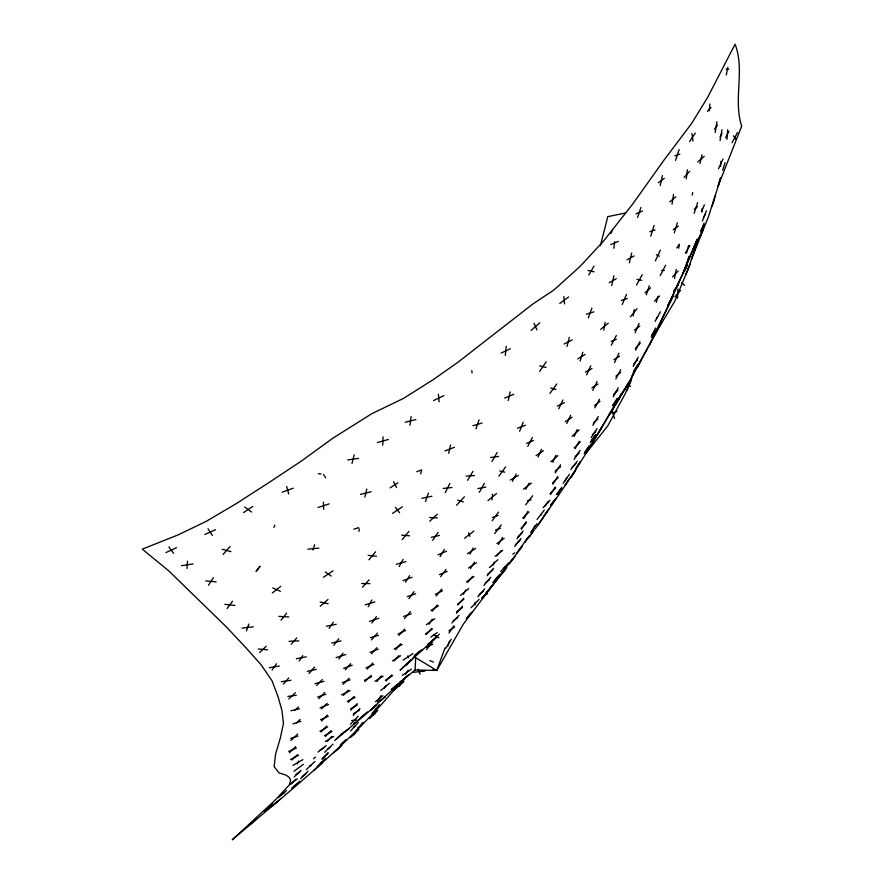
<?xml version="1.0" encoding="UTF-8"?>
<svg xmlns="http://www.w3.org/2000/svg" width="884" height="884" viewBox="0 0 884 884"><rect width="100%" height="100%" fill="white"/><g stroke="black" fill="none" stroke-linecap="round" stroke-linejoin="round"><path stroke-width="1.33" d="M677.553 298.217L677.873 289.057M397.48 684.216L391.358 689.63L415.093 669.984L415.679 657.718L436.762 670.448L463.349 624.137L499.814 575.738M382.695 445.149L383.103 436.873M359.014 531.394L359.158 528.787M187.054 568.489L187.518 561.141M474.984 604.888L475.161 602.258M720.571 166.479L720.924 161.319M726.935 139.352L727.698 129.727M492.045 499.847L492.521 494.233M505.328 355.512L506.201 346.307M686.238 178.944L687.409 169.739M613.85 248.26L614.7 241.663M709.079 110.776L709.985 103.992M409.955 425.27L411.126 416.519M398.187 686.194L398.474 684.128M633.231 315.953L634.226 309.588M672.028 204.182L673.553 194.458M715.2 132.467L716.902 121.727M678.713 248.282L679.387 244.238M603.75 330.207L605.109 322.351M720.04 140.611L721.996 129.771M674.481 278.504L676.216 269.377M726.316 74.974L727.841 67.228M660.237 185.563L662.403 175.596M448.718 453.293L450.553 444.961M611.728 285.565L613.883 275.753M692.161 195.099L692.736 192.602M508.223 400.585L510.234 391.855M629.397 262.78L631.717 252.957M699.918 163.507L702.051 154.81M364.838 497.051L366.816 489.062M718.416 185.585L720.162 178.656M567.031 346.462L569.329 337.423M600.402 245.675L607.783 216.646L624.999 213.11M686.448 265.642L688.835 256.327M352.02 463.437L354.23 454.829M420.707 473.879L421.745 469.901L416.795 471.669M656.315 302.416L657.95 296.317M686.548 253.244L688.658 245.398M722.681 170.203L725.079 162.7M712.25 205.939L715.587 194.9M674.282 232.912L677.343 222.779M580.103 361.059L582.799 352.252M650.779 236.227L654.083 225.442M312.958 549.947L314.627 544.732M717.841 186.612L720.747 177.629M694.128 213.331L697.653 202.613M637.618 217.431L640.922 207.464M675.542 160.358L679.133 149.562M646.281 294.891L649.331 285.731M475.99 428.806L479.029 419.944M425.436 501.526L428.386 493.029M246.426 630.878L248.857 624.06M696.78 244.525L687.089 271.631L674.602 301.532L657.442 330.086L626.115 387.203L585.882 453.437L607.838 425.79L625.264 393.634L635.751 368.473M697.708 241.951L700.006 235.498M447.624 646.27L449.481 641.165M700.029 235.387L691.343 259.255L708.438 216.812L718.924 183.927L741.698 126.114C732.913 99.406 745.212 70.731 735.09 44.2L707.509 97.638L691.62 123.451L663.398 160.932L632.579 204.226L603.496 241.166L579.76 266.703L553.914 289.996L532.776 304.052L458.011 362.208L433.635 379.38L403.435 398.419L371.799 413.69L333.036 438.088L301.135 461.227L268.139 483.095L235.354 504.2L205.994 521.483L178.336 534.798L142.302 549.152L168.579 570.721L226.116 626.668L244.923 646.668L261.1 664.779L272.073 680.879L278.051 696.669L281.941 710.504L283.488 723.432L280.195 738.527L275.565 754.229L274.128 766.616L279.012 772.903L285.974 775.091L288.946 777.18L290.681 780.064L289.377 784.87L274.637 800.639L232.238 839.8C289.554 791.136 349.081 744.096 397.402 686.05M415.093 669.984L436.762 670.448L445.017 647.884M700.725 232.216L704.073 223.044M683.873 271.355L685.862 265.929M713.454 201.696L714.382 199.143M588.291 317.92L591.893 308.173M702.382 221.099L706.393 210.746M519.615 431.281L523.206 422.209M627.065 390.629L631.496 379.733M701.443 211.961L704.382 204.812M687.73 269.985L688.061 269.178M684.448 271.598L687.421 264.393M682.868 273.399L686.857 263.874M622.203 304.538L626.458 294.427M354.108 734.858L355.224 732.239M635.11 332.738L639.088 323.378M699.255 238.304L702.614 230.525M493.007 565.141L494.333 562.08M538.058 457.061L541.472 449.293M685.498 274.99L690.282 264.172M362.683 716.305L363.103 715.344M586.678 374.893L590.733 365.766M574.07 436.597L577.164 429.624M552.787 462.277L555.959 455.161M273.808 527.372L274.791 525.229M651.243 337.39L655.53 328.063M655.375 260.857L660.381 250.117M670.183 302.35L673.332 295.587M558.754 408.839L562.898 399.977M566.766 423.58L570.666 415.259M718.449 168.789L723.035 159.01M610.91 233.387L612.015 231.044M686.139 264.161L689.144 257.808M667.928 305.521L671.862 297.201M685.686 268.515L687.144 265.421M532.721 530.312L534.897 525.748M614.49 362.573L618.955 353.257M669.763 303.124L673.741 294.825M699.741 236.901L702.736 230.68M700.924 230.658L703.874 224.602M592.755 390.385L597.142 381.512M653.099 337.158L656.956 329.334M653.243 336.837L656.812 329.655M445.293 492.565L449.857 483.415M635.629 350.108L639.894 341.644M469.912 554.235L473.139 547.936M527.781 446.387L532.378 437.458M631.949 375.998L636.624 366.926M512.377 481.426L516.179 474.089M611.297 345.213L616.369 335.478M725.631 137.76L729.002 131.318M660.182 275.686L665.63 265.255M668.16 304.671L671.63 298.052M297.146 763.997L298.693 761.069M565.252 480.786L566.821 477.813M637.43 367.192L641.044 360.407M615.783 378.949L620.69 369.766M399.159 566.545L403.027 559.373M719.963 137.153L722.073 133.23M731.996 142.755L737.543 132.434M594.877 407.822L599.518 399.214M618.922 398.109L616.988 401.701L628.844 382.474L611.131 410.916M620.203 395.723L621.496 393.336M657.442 330.086L641.497 359.379M368.175 606.789L371.888 599.96M633.176 366.407L638.182 357.191M657.53 329.544L660.989 323.157M637.088 367.766L641.386 359.843M525.77 489.228L529.096 483.117M636.535 285.013L642.204 274.714M575.186 448.63L579.23 441.271M703.399 217.729L705.377 214.116M463.349 594.302L465.846 589.783M599.253 431.646L601.352 427.856M479.36 492.322L484.355 483.327M655.077 321.367L660.403 311.787M656.989 330.439L661.53 322.251M523.803 518.643L527.825 511.438M377.391 701.973L381.026 695.465M613.231 396.772L618.247 387.789M590.236 446.542L592.081 443.326M498.488 544.511L502.576 537.406M610.424 412.054C588.07 452.674 561.815 490.918 535.273 528.875M491.968 461.448L497.117 452.531M588.788 275.068L594.004 266.139M440.122 556.644L444.343 549.406M612.888 405.701L617.22 398.341M467.614 480.31L472.918 471.382M558.158 494.631L559.495 492.377M575.959 468.796L580.026 461.967M405.646 674.304L408.077 670.227M609.021 415.579L614.424 406.552M615.54 404.43L619.761 397.369M384.242 688.371L386.032 685.387M445.823 648.237L451.282 639.198M597.44 434.453L603.164 425.038M615.43 404.552L619.872 397.259M685.31 253.067L689.896 245.586M592.899 425.348L598.28 416.552M550.599 494.51L555.174 487.051M633.287 372.219L638.138 364.385M429.005 624.281L432.188 619.143M565.428 484.819L567.495 481.493M584.225 453.636L589.197 445.669M610.28 413.358L613.164 408.773M552.887 484.2L557.749 476.487M633.717 371.446L637.707 365.158M521.372 529.251L526.179 521.726M673.741 291.488L678.724 283.709M405.436 582.213L409.601 575.705M470.432 568.534L474.476 562.213M208.547 585.142L213.398 577.639M570.39 478.321L575.749 470.078M591.098 437.735L597.076 428.596M574.114 459.404L580.037 450.387M674.183 290.692L678.282 284.504M449.006 633.032L453.812 625.806M555.185 472.896L560.567 464.785M529.549 536.621L533.527 530.654M299.168 660.989L302.748 655.674M544.831 506.477L548.268 501.372M524.742 542.212L526.842 539.096M575.539 469.028L580.445 461.735M689.642 141.495L695.299 133.13M432.696 540.367L438.088 532.367M590.291 442.564L595.672 434.608M529.45 535.56L516.61 553.251M571.219 476.94L574.92 471.459M539.638 371.402L546.124 361.876M329.102 628.425L333.423 622.137M651.685 335.191L655.077 330.262M556.666 494.742L561.771 487.316M563.185 483.305L569.418 474.299M676.835 247.918L679.023 244.757M371.921 623.021L376.396 616.612M564.522 485.88L569.849 478.244M338.926 658.978L343.036 653.154M518.643 550.842L521.306 547.074M544.677 515.029L548.533 509.593M537.991 525.019L543.24 517.593M272.062 670.006L276.493 663.774M398.96 686.658L405.646 677.232M584.611 452.597L588.799 446.707M612.645 405.358L617.463 398.684M528.776 537.472L534.301 529.814M590.954 441.392L595.02 435.779M498.896 476.144L505.593 466.918M543.726 516.267L549.483 508.344M549.892 393.424L556.765 384.01M494.907 580.468L497.825 576.467M408.894 598.678L414.021 591.661M466.818 618.424L470.586 613.297M530.632 532.356L536.986 523.704M501.792 573.871L505.615 568.699M227.144 608.501L232.503 601.286M492.134 520.709L498.521 512.168M494.742 533.527L501.206 524.886M440.63 576.644L446.077 569.384M509.991 562.843L513.98 557.528M714.471 129.163L717.62 125.02M570.865 469.548L577.208 461.227M333.821 645.232L338.793 638.745M526.533 539.638L528.079 537.627M525.66 504.808L532.643 495.769M522.278 546.445L482.134 598.512L506.366 568.18M656.348 318.373L657.74 316.582M537.041 519.427L544.301 510.09M550.577 505.328L556.301 497.968M376.838 681.531L381.247 675.884M355.965 731.223L362.871 722.339M508.974 564.047L514.996 556.323M500.642 575.208L506.764 567.362M426.475 649.585L432.387 642.027M516.985 538.787L523.129 530.975M514.61 546.434L520.908 538.511M281.035 620.137L286.604 613.176M467.813 582.28L472.553 576.335M436.088 596.037L441.724 589.087M371.932 713.686L379.391 704.493M432.188 611.242L437.282 604.987M630.425 316.815L637.021 308.726M485.647 593.573L491.957 585.871M402.242 539.549L408.949 531.406M395.667 649.718L400.629 643.74M368.937 559.782L375.612 551.804M551.097 504.444L555.782 498.841M556.732 493.99L561.705 488.067M496.631 556.025L501.217 550.599M524.919 541.837L527.847 538.356M433.834 639.751L437.182 635.795M487.139 575.749L493.493 568.268M456.387 613.33L462.52 606.104M483.857 585.418L490.764 577.274M394.231 661L398.828 655.63M399.181 683.984L402.728 679.84M483.581 596.236L482.023 598.059L483.714 596.38M309.035 673.497L314.516 667.122M674.912 296.902L680.514 290.372M466.255 618.712L471.957 612.059M404.386 618.656L410.441 611.629M283.466 684.039L288.725 677.962M317.688 767.047L318.417 766.218M492.841 582.534L499.891 574.401M477.824 596.811L484.741 588.854M634.248 371.269L635.563 369.766M291.245 644.215L296.726 637.961M223.1 554.412L230.05 546.489M345.279 669.807L350.65 663.685M371.435 639.917L377.457 633.088M371.468 653.829L376.882 647.696M457.813 604.987L463.691 598.335M322.074 759.4L328.163 752.505M406.806 664.945L410.11 661.221M707.498 111.395L711.023 107.439M362.473 587.252L369.059 579.882M327.279 741.466L331.754 736.471M398.905 635.474L404.629 629.088M633.795 363.899L637.574 359.7M350.583 730.946L358.385 722.35M393.877 690.47L407.458 675.509M684.039 177.397L689.608 171.286M543.13 507.67L549.97 500.189M456.608 505.25L464.398 496.797M367.103 669.166L372.728 663.099M426.044 634.635L431.801 628.413M500.609 571.539L508.62 562.898M635.264 348.539L640.259 343.213M451.879 622.999L459.061 615.363M386.153 680.901L391.844 674.857M350.484 724.316L358.108 716.239M321.047 732.007L326.627 726.14M504.212 567.639L505.018 566.788M471.039 607.783L479.106 599.352M672.525 276.891L678.172 270.99M316.704 685.409L322.262 679.597M318.837 698.703L324.715 692.559M343.29 695.421L348.318 690.161M321.5 721.09L327.411 714.935M654.491 301.223L659.574 295.952M521.041 528.323L526.499 522.665M291.079 784.163L295.842 779.224M353.18 715.377L359.876 708.449M369.678 718.692L377.833 710.404M325.356 736.482L331.202 730.582M300.593 778.716L308.041 771.191M353.611 723.919L355.501 722.029M343.058 684.338L349.213 678.227M289.488 752.715L295.632 746.626M348.252 702.316L354.197 696.415M549.992 493.626L555.782 487.935M364.849 681.608L371.214 675.343M613.573 394.408L617.905 390.164M296.471 722.99L300.052 719.477M335.953 739.488L340.705 734.858M324.638 752.284L332.948 744.184M259.686 652.547L266.195 646.237M321.433 708.924L327.113 703.399M522.709 518.046L528.908 512.035M350.506 737.587L358.827 729.51M574.125 447.923L580.28 441.978M291.808 760.074L297.455 754.616M294.107 777.003L300.947 770.417M350.65 710.117L357.39 703.642M317.157 766.494L325.544 758.45M552.544 483.007L558.091 477.68M410.828 659.961L400.076 670.238L436.718 637.11L427.558 644.436M412.784 658.094L420.596 650.613M572.092 467.249L575.981 463.536M288.781 699.001L295.4 692.702M409.082 674.481L368.263 712.095L337.931 737.753M489.515 567.528L497.825 559.694M290.825 740.505L297.742 734.029M398.938 683.697L402.618 680.238M517.67 537.107L522.433 532.665M306.35 769.522L314.98 761.467M340.329 744.892L345.987 739.599M429.701 521.24L437.282 514.234M515.482 544.577L520.035 540.356M334.716 740.494L338.329 737.168M340.141 735.51L341.942 733.853M592.346 434.762L595.827 431.569M431.558 641.375L439.458 634.159M410.585 660.79L412.497 659.044M313.676 770.594L322.428 762.671M313.511 758.792L315.455 757.035M370.241 710.515L376.54 704.88M645.033 292.792L650.58 287.83M572.114 436.243L579.119 429.989M370.286 710.471L376.485 704.935M399.513 682.415L401.557 680.614M336.13 750.615L339.279 747.831M358.451 719.731L367.335 711.918M278.537 797.523L286.549 790.462M531.129 330.406L539.815 322.815M697.741 161.982L704.228 156.324M291.632 788.318L299.93 781.102M333.544 752.859L341.865 745.588M320.251 606.214L327.997 599.485M550.82 461.779L557.914 455.658M593.286 422.928L597.893 418.983M264.316 811.413L273.046 803.965M271.399 806.617L280.162 799.147M694.316 209.309L697.465 206.635M294.759 710.172L298.494 707.023M380.783 690.537L389.49 683.221M247.509 826.628L256.305 819.236M322.229 758.373L328.019 753.533M669.763 201.839L675.807 196.8M460.453 595.496L468.741 588.589M575.042 456.575L579.108 453.216M487.99 500.576L496.576 493.504M600.634 329.356L608.236 323.201M479.15 594.545L483.404 591.12M487.703 574.114L492.929 569.904M398.43 686.039L399.899 684.857M394.584 689.089L403.756 681.796M594.424 405.723L599.971 401.314M272.327 592.943L280.803 586.28M375.468 701.642L382.938 695.785M274.681 803.744L276.869 802.02M615.861 376.219L620.623 372.495M464.586 538.279L473.901 531.041M495.151 556.246L502.698 550.378M457.614 604.092L463.879 599.23M317.975 752.074L326.307 745.643M523.505 489.172L531.35 483.172M555.108 470.94L560.644 466.741M302.173 776.561L306.461 773.345M485.206 582.921L489.404 579.782M294.007 786.042L297.554 783.379M250.747 823.789L253.067 822.076M634.38 330.063L639.817 326.063M456.542 611.861L462.365 607.573M294.018 771.202L303.444 764.284M559.793 303.466L568.644 296.98M414.651 655.088L422.32 649.519M380.043 700.802L385.247 697.023M658.315 182.734L664.326 178.424M426.353 624.723L434.84 618.701M430.839 637.121L437.237 632.59M289.51 784.495L297.411 778.892M496.874 543.538L504.189 538.378M453.183 620.8L457.768 617.562M466.398 581.948L473.968 576.655M673.188 229.663L678.437 226.028M425.469 633.905L432.375 629.154M357.711 727.952L361.125 725.609M536.08 455.702L543.45 450.652M323.522 577.252L332.959 570.821M340.738 734.494L349.335 728.637M320.351 763.157L322.351 761.798M267.454 808.517L269.907 806.871M392.573 513.361L402.397 506.775M402.286 675.332L411.436 669.21M295.974 774.594L300.052 771.887M468.498 567.992L476.41 562.754M243.509 512.565L252.758 506.477M403.049 660.105L412.95 653.607M280.372 795.412L284.714 792.572M565.285 421.657L572.147 417.182M343.677 732.46L345.324 731.399M390.12 487.858L397.844 482.863M448.862 630.767L454.641 627.043M467.316 553.771L475.736 548.4M417.944 652.701L419.966 651.409M385.369 680.172L392.629 675.586M512.786 554.146L514.797 552.887M319.809 750.306L324.472 747.4M392.43 660.867L400.629 655.751M374.949 681.255L383.137 676.161M430.961 610.457L438.519 605.772M591.86 387.855L598.037 384.043M613.905 359.644L619.529 356.186M577.738 358.926L585.164 354.396M325.279 741.521L333.754 736.416M353.423 727.278L355.545 726.018M292.936 765.411L302.903 759.654M609.297 282.659L616.314 278.659M327.699 748.859L329.887 747.621M510.256 480.023L518.289 475.493M353.434 713.653L359.622 710.172M394.131 648.978L402.165 644.48M379.358 701.089L381.777 699.752M319.964 731.212L327.71 726.935M324.505 735.61L332.053 731.444M350.76 708.67L357.269 705.101M585.44 372.109L591.971 368.551M627.01 259.786L634.104 255.951M364.473 680.315L371.589 676.636M290.604 759.4L298.659 755.29M347.368 701.321L355.07 697.399M435.259 594.402L442.553 590.733M564.091 343.987L572.268 339.909M557.318 406.132L564.335 402.684M400.982 682.581L403.623 681.299M426.077 647.431L432.795 644.182M341.478 694.857L350.13 690.713M433.602 400.529L443.89 395.634M397.911 634.093L405.623 630.469M501.206 353.036L510.322 348.782M165.971 552.566L176.502 547.726M635.994 213.95L642.546 210.956M204.834 534.488L215.563 529.682M365.888 667.939L373.943 664.337M288.714 751.356L296.394 747.986M320.527 719.72L328.384 716.305M610.767 244.592L618.292 241.376M611.275 341.434L616.391 339.257M437.978 554.821L446.497 551.218M504.687 398.109L513.77 394.33M439.536 574.6L447.182 571.429M526.61 443.359L533.549 440.497M369.998 652.469L378.352 649.066M320.052 707.841L328.505 704.482M444.818 450.984L454.453 447.282M517.449 428.243L525.383 425.237M402.96 580.689L412.088 577.241M343.688 668.315L352.241 665.177M282.084 492.222L293.223 488.189M495.349 530.157L500.598 528.256M342.141 682.713L350.141 679.851M492.51 517.438L498.134 515.438M407.281 596.634L415.635 593.705M649.773 231.763L655.088 229.906M612.181 413.027L617.01 411.369M621.408 300.483L627.264 298.483M369.578 621.375L378.739 618.259M317.61 697.056L325.931 694.216M403.601 616.435L411.226 613.85M674.868 155.794L679.807 154.125M290.692 738.438L297.875 736.096M318.008 507.482L329.124 503.913M292.902 723.841L300.936 721.256M336.141 657.608L345.821 654.514M353.821 529.184L358.628 527.671M586.335 314.218L593.849 311.875M365.202 604.833L374.86 601.916M370.473 637.684L378.418 635.32M472.951 425.723L482.067 423.027M372.617 714.88L374.882 714.217M396.319 564.301L405.867 561.616M377.435 442.541L388.363 439.481M527.317 500.808L530.997 499.769M314.98 683.697L323.986 681.321M405.203 422.221L415.867 419.568M360.517 494.366L371.136 491.747M431.37 537.306L439.414 535.428M331.655 643.077L340.948 640.911M290.991 710.725L299.466 708.824M485.029 594.523L487.581 593.96M307.267 671.31L316.284 669.321M421.911 498.322L431.911 496.233M326.295 626.281L336.229 624.281M296.328 658.768L306.306 656.834M477.935 488.576L485.78 487.073M269.277 667.751L279.289 666.028M181.518 565.694L193.055 563.937M347.755 459.934L358.506 458.343M281.278 681.708L290.913 680.293M490.554 457.536L498.532 456.431M287.886 696.437L296.284 695.266M443.238 488.465L451.912 487.515M242.05 628.082L253.233 626.844M309.93 765.566L311.4 765.422M413.347 672.282L424.972 671.155M307.853 549.174L318.892 548.124M351.622 720.504L356.981 720.062M466.155 476.133L474.377 475.548M289.09 641.309L298.88 640.878M361.567 583.517L369.965 583.606M661.453 270.427L664.359 270.504M318.317 473.791L321.08 473.901M429.646 517.56L437.326 517.902M278.88 616.369L288.759 616.944M401.645 535.152L409.546 535.792M258.261 648.978L267.62 649.806M205.762 580.899L216.182 581.871M224.757 604.358L234.879 605.429M726.107 69.018L728.803 69.317M368.153 555.351L376.407 556.246M637.01 279.355L641.729 280.372M588.048 270.504L594.103 271.819M320.107 601.982L328.141 603.728M432.983 669.597L436.762 670.448M539.693 365.877L546.069 367.401M499.725 470.929L504.764 472.144M222.138 549.24L231.011 551.66M550.71 387.988L555.937 389.446M457.702 500.112L463.293 501.946M429.801 660.58L433.403 662.072M656.37 254.813L659.376 256.15M272.78 587.904L280.35 591.319M433.503 634.535L438.873 637.729M325.268 572.014L331.213 576.059M244.669 507.007L251.586 512.035M681.807 282.659L684.548 285.421M628.204 384.032L630.358 386.341M395.38 507.328L399.579 512.797M733.411 135.782L736.118 139.418M168.844 546.942L173.629 553.351M375.346 708.614L375.976 709.565M323.511 474.531L325.666 477.813M208.038 528.754L212.37 535.417M393.557 481.681L396.607 487.603M534.024 323.268L536.931 329.942M468.553 532.886L469.934 536.433M418.209 669.298L420.11 674.138M612.59 412.198L614.568 418.475M407.712 655.939L408.275 657.773M286.604 486.476L288.703 493.935M701.929 208.768L702.415 211.585M691.962 133.539L692.979 141.086M540.632 514.377L540.71 515.14M563.848 296.471L564.6 303.974M438.409 394.286L439.072 401.877M471.857 370.484L472.034 372.938M323.4 502.156L323.732 509.239M697.2 239.221L682.846 273.874L671.122 298.947L684.426 269.974L697.2 239.221M669.597 303.278L650.127 343.633L669.597 303.278M259.929 566.346L256.183 571.318L259.929 566.346"/></g></svg>
